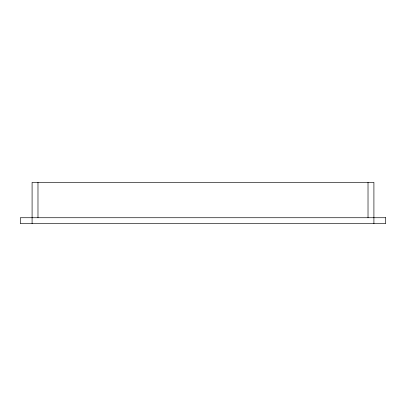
<?xml version="1.0" encoding="UTF-8"?>
<svg xmlns="http://www.w3.org/2000/svg" width="406" height="406" viewBox="0 0 406 406"><rect width="100%" height="100%" fill="white"/><g stroke="black" fill="none" stroke-linecap="round" stroke-linejoin="round"><path stroke-width="0.61" d="M373.911 223.63L373.911 182.37L32.089 182.37L32.089 223.63M368.019 182.37L368.019 217.733M37.981 182.37L37.981 217.733M385.7 217.733L20.3 217.733L20.3 223.63L385.7 223.63L385.7 217.733"/></g></svg>
